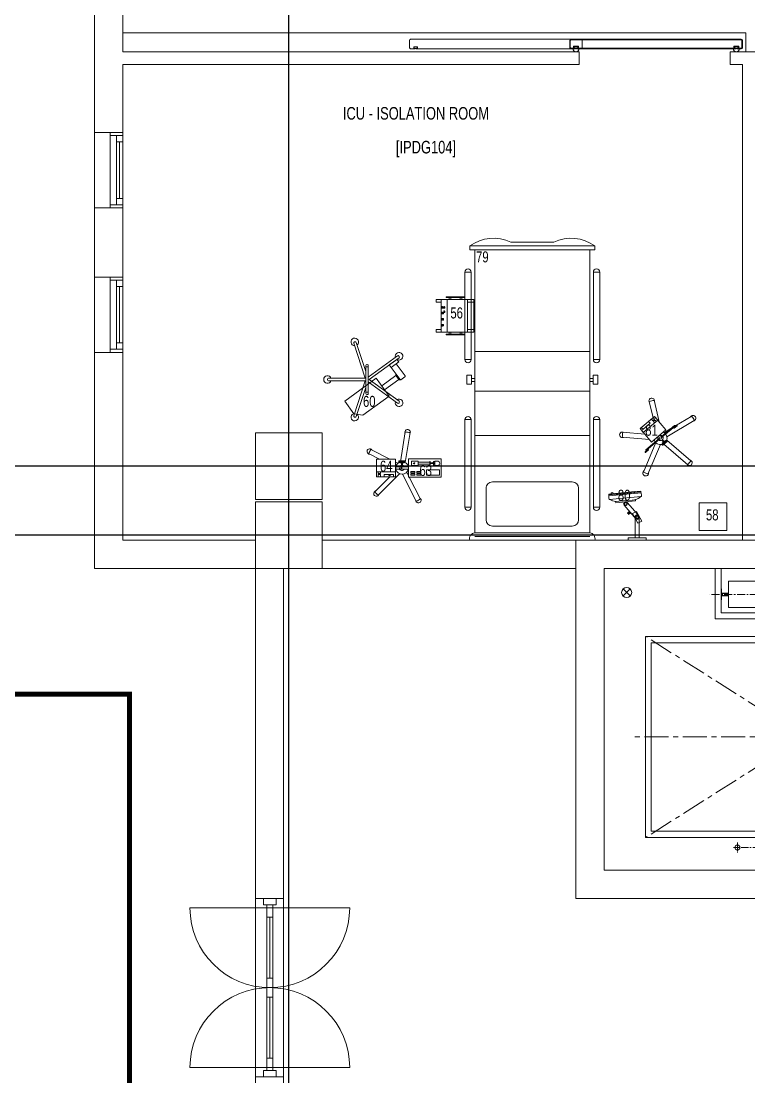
# Model space of a CAD drawing. Header units: metres. Extents: x -18745 to 220762, y -1579758 to -1356048.
# Drawn here: x 98487 to 104275, y -1430748 to -1422347 of the extents above; entities that cross this region are included whole.
import ezdxf

# ---------------------------------------------------------------- set-up
doc = ezdxf.new("R2010")
doc.units = ezdxf.units.M
for name, pattern in [('A-100 - Copy$0$CENTERX2', [101.6, 63.5, -12.7, 12.7, -12.7]), ('A-100 - Copy$0$DASHED2', [0.375, 0.25, -0.125]), ('DASHDOTX2', [50.8, 25.4, -12.7, 0, -12.7])]:
    doc.linetypes.add(name, pattern=pattern)
doc.layers.get('0').update_dxf_attribs({"lineweight": 0})
doc.layers.add('0E-PW-GRD', color=6, linetype='Continuous')
doc.layers.add('A-100 - Copy$0$axes', color=8, linetype='Continuous')
for name, color, linetype, lineweight in [('A-100 - Copy$0$72_EGR_BASE_TEXT', 8, 'Continuous', 0), ('A-100 - Copy$0$Aluminum', 8, 'Continuous', 0), ('A-100 - Copy$0$Axis', 8, 'A-100 - Copy$0$CENTERX2', 0), ('A-100 - Copy$0$Cabin', 8, 'Continuous', 0), ('A-100 - Copy$0$Medical Equipment and Furniture', 8, 'Continuous', 0), ('A-100 - Copy$0$Medical Equipment and Furniture1', 8, 'Continuous', 5), ('A-100 - Copy$0$Medical Equipment and Furniture2', 8, 'Continuous', 13), ('A-100 - Copy$0$Notes', 8, 'Continuous', 0), ('A-100 - Copy$0$Proj', 8, 'Continuous', 0), ('A-100 - Copy$0$Structure', 8, 'Continuous', 9), ('A-100 - Copy$0$Tech', 8, 'A-100 - Copy$0$DASHED2', 0), ('A-100 - Copy$0$Walls', 8, 'Continuous', 0), ('A-100 - Copy$0$Wooden Joinery', 8, 'Continuous', 0), ('A-100 - Copy$0$ZCMURBAJO', 8, 'Continuous', 0)]:
    doc.layers.add(name, color=color, linetype=linetype, lineweight=lineweight)
doc.styles.add('A-100 - Copy$0$list_ghTextstyle', font='romans.shx', dxfattribs={"height": 0.25})
doc.styles.add('A-100 - Copy$0$X3G_ENTITY_257CFD', font='swisscl.ttf', dxfattribs={"height": 200})
doc.styles.add('A-100 - Copy$0$X3G_ENTITY_2587EA', font='swisscl.ttf', dxfattribs={"height": 200})

# ---------------------------------------------------------------- blocks, each defined once
blk = doc.blocks.new('A-100 - Copy$0$IC.1')
at = {"layer": 'A-100 - Copy$0$Medical Equipment and Furniture1'}
for p, q in [((42.4872, -10.88), (41.4928, -10.88)), ((42.4472, -10.91), (41.5328, -10.91)), ((42.4472, -10.91), (41.5328, -10.91)), ((42.4472, -10.91), (41.5328, -10.91)), ((41.5328, -10.94), (41.5328, -13.1914)), ((42.4472, -10.94), (41.5328, -10.94)), ((42.3077, -10.9923), (41.6724, -10.9923)), ((42.4472, -13.1914), (42.4472, -10.94)), ((41.6224, -11.0423), (41.6224, -11.2937)), ((42.3577, -11.2937), (42.3577, -11.0423)), ((41.4542, -11.1429), (41.4542, -11.8396)), ((41.4542, -11.1429), (41.5042, -11.1429)), ((41.5042, -11.1429), (41.5042, -11.8396)), ((42.4759, -11.1429), (42.5259, -11.1429)), ((42.4759, -11.8396), (42.4759, -11.1429)), ((42.5259, -11.8396), (42.5259, -11.1429)), ((42.3077, -11.3437), (41.6724, -11.3437)), ((41.5328, -11.7137), (42.4472, -11.7137)), ((41.4542, -11.8396), (41.5042, -11.8396)), ((42.4759, -11.8396), (42.5259, -11.8396)), ((41.5328, -12.0657), (42.4472, -12.0657)), ((41.4542, -12.3172), (41.4542, -13.0139)), ((41.4542, -12.3172), (41.5042, -12.3172)), ((41.5042, -12.3172), (41.5042, -13.0139)), ((42.4759, -12.3172), (42.5259, -12.3172)), ((42.4759, -13.0139), (42.4759, -12.3172)), ((42.5259, -13.0139), (42.5259, -12.3172)), ((41.5328, -12.3807), (42.4472, -12.3807)), ((41.4542, -13.0139), (41.5042, -13.0139)), ((42.4759, -13.0139), (42.5259, -13.0139)), ((41.4928, -13.1914), (42.4872, -13.1914)), ((41.4928, -13.2214), (41.4928, -13.1914)), ((41.4928, -13.2214), (42.4872, -13.2214)), ((41.8192, -13.2514), (42.1609, -13.2514)), ((42.4872, -13.2214), (42.4872, -13.1914))]:
    blk.add_line(p, q, dxfattribs=at)
for points in [[(41.4689, -12.1927), (41.4689, -12.1212), (41.5064, -12.1212), (41.5064, -12.1927)], [(41.5064, -12.1674), (41.5064, -12.1434), (41.5328, -12.1434), (41.5328, -12.1674)], [(42.4737, -12.1674), (42.4737, -12.1434), (42.4472, -12.1434), (42.4472, -12.1674)], [(42.5112, -12.1927), (42.5112, -12.1212), (42.4737, -12.1212), (42.4737, -12.1927)]]:
    blk.add_lwpolyline(points, close=True, dxfattribs=at)
for centre, radius, start, end in [((41.539, -10.8926), 0.0478, 164.74006, 262.64007), ((42.4411, -10.8926), 0.0478, 277.35993, 15.25994), ((41.6724, -11.0423), 0.05, 90, 180), ((42.3077, -11.0423), 0.05, 0, 90), ((41.4792, -11.1429), 0.025, 0, 180), ((42.5009, -11.1429), 0.025, 0, 180), ((41.6724, -11.2937), 0.05, 180, 270), ((42.3077, -11.2937), 0.05, 270, 0), ((41.4792, -11.8396), 0.025, 180, 0), ((42.5009, -11.8396), 0.025, 180, 0), ((41.4792, -12.3172), 0.025, 0, 180), ((42.5009, -12.3172), 0.025, 0, 180), ((41.4792, -13.0139), 0.025, 180, 0), ((42.5009, -13.0139), 0.025, 180, 0), ((41.6806, -12.9691), 0.3145, 233.34878, 296.14643), ((42.2995, -12.9691), 0.3145, 243.85357, 306.65122)]:
    blk.add_arc(centre, radius, start, end, dxfattribs=at)
blk = doc.blocks.new('A-100 - Copy$0$IC.4')
at = {"layer": 'A-100 - Copy$0$Medical Equipment and Furniture1'}
for p, q in [((31.2175, -28.0475), (31.214, -28.0706)), ((31.2167, -28.0528), (31.4722, -28.0766)), ((31.2175, -28.0475), (31.266, -28.052)), ((31.2653, -28.0595), (31.266, -28.0521)), ((31.2653, -28.0595), (31.266, -28.0521)), ((31.266, -28.0521), (31.4238, -28.0667)), ((31.2125, -28.0897), (31.2131, -28.0787)), ((31.2125, -28.0897), (31.2131, -28.0787)), ((31.4683, -28.1146), (31.2135, -28.0909)), ((31.2174, -28.0912), (31.2135, -28.0909)), ((31.2152, -28.0625), (31.4716, -28.0865)), ((31.2152, -28.0625), (31.2652, -28.0672)), ((31.3256, -28.1392), (31.2451, -28.2325)), ((31.2591, -28.1266), (31.2601, -28.1153)), ((31.2591, -28.1266), (31.2601, -28.1154)), ((31.4169, -28.1412), (31.2591, -28.1266)), ((31.4169, -28.1412), (31.2591, -28.1266)), ((31.2653, -28.0595), (31.4231, -28.0741)), ((31.3924, -28.1291), (31.2853, -28.1192)), ((31.4179, -28.13), (31.4169, -28.1412)), ((31.4179, -28.13), (31.4169, -28.1412)), ((31.4238, -28.0667), (31.4231, -28.0741)), ((31.4238, -28.0667), (31.4233, -28.0721)), ((31.4238, -28.0667), (31.4724, -28.0712)), ((31.4683, -28.1146), (31.4643, -28.1143)), ((31.4709, -28.1027), (31.4695, -28.1137)), ((31.4709, -28.1027), (31.4695, -28.1137)), ((31.4724, -28.0712), (31.4715, -28.0946)), ((31.2095, -28.2871), (31.2519, -28.209)), ((31.2826, -28.2257), (31.2401, -28.3037)), ((31.2519, -28.209), (31.2826, -28.2257)), ((31.2698, -28.2538), (31.3503, -28.1605)), ((31.2985, -28.2206), (31.3144, -28.2343)), ((31.3049, -28.2217), (31.3107, -28.2149)), ((31.3166, -28.2318), (31.3049, -28.2217)), ((31.3087, -28.2087), (31.3246, -28.2225)), ((31.3224, -28.225), (31.3107, -28.2149)), ((31.3246, -28.2225), (31.3224, -28.225)), ((31.2401, -28.3037), (31.2095, -28.2871)), ((31.2451, -28.2325), (31.2297, -28.2503)), ((31.2297, -28.2503), (31.2297, -28.4193)), ((31.2451, -28.2325), (31.2698, -28.2538)), ((31.2623, -28.2624), (31.2698, -28.2538)), ((31.2623, -28.4193), (31.2623, -28.2564)), ((31.3144, -28.2343), (31.3166, -28.2318)), ((31.2623, -28.3628), (31.2623, -28.3284)), ((31.2297, -28.4193), (31.2623, -28.4193))]:
    blk.add_line(p, q, dxfattribs=at)
for points in [[(31.4384, -28.0681), (31.4536, -28.0695), (31.4545, -28.0605), (31.4392, -28.0591)], [(31.3181, -28.4193), (31.3181, -28.4389), (31.174, -28.4389), (31.174, -28.4193)]]:
    blk.add_lwpolyline(points, close=True, dxfattribs=at)
for centre, radius in [((31.338, -28.1499), 0.0146), ((31.338, -28.1499), 0.00861), ((31.246, -28.2564), 0.0146), ((31.246, -28.2564), 0.00861)]:
    blk.add_circle(centre, radius, dxfattribs=at)
for centre, radius, start, end in [((31.2197, -28.0753), 0.00743, 140.48168, 206.73229), ((31.2197, -28.0753), 0.00743, 140.48168, 206.73229), ((31.2136, -28.0897), 0.00112, 176.66877, 264.66879), ((31.2136, -28.0897), 0.00112, 176.66877, 264.66879), ((31.2885, -28.0151), 0.1042, 226.96619, 268.29174), ((31.2885, -28.0151), 0.1042, 226.96612, 254.21293), ((31.338, -28.1499), 0.0163, 319.18704, 139.18704), ((31.4085, -28.0262), 0.1042, 261.09392, 302.33649), ((31.4085, -28.0262), 0.1042, 275.17127, 302.33649), ((31.4684, -28.1135), 0.00113, 264.64594, 352.35028), ((31.4684, -28.1135), 0.00113, 264.64594, 352.35028), ((31.4648, -28.0982), 0.00761, 323.47742, 27.98418), ((31.4648, -28.0982), 0.00761, 323.47742, 27.98418), ((31.246, -28.2564), 0.0163, 180, 0)]:
    blk.add_arc(centre, radius, start, end, dxfattribs=at)
blk = doc.blocks.new('A-100 - Copy$0$Syringe')
at = {"layer": 'A-100 - Copy$0$Medical Equipment and Furniture2'}
for points in [[(42.9739, -11.5277), (42.7139, -11.5277), (42.7139, -11.3827), (42.9739, -11.3827), (42.9739, -11.5277)], [(42.7384, -11.5086), (42.7658, -11.5086), (42.7658, -11.475), (42.7384, -11.475)], [(42.779, -11.4899), (42.779, -11.487), (42.7748, -11.487), (42.7748, -11.5), (42.779, -11.5), (42.779, -11.497)], [(42.8023, -11.4899), (42.779, -11.4899)], [(42.779, -11.497), (42.8023, -11.497)], [(42.8055, -11.4851), (42.8055, -11.48), (42.8023, -11.48), (42.8023, -11.5069), (42.8055, -11.5069), (42.8055, -11.5019)], [(42.8055, -11.5019), (42.8984, -11.5019), (42.8984, -11.4851), (42.8055, -11.4851)], [(42.8055, -11.4899), (42.8055, -11.497)], [(42.8055, -11.497), (42.8055, -11.4899)], [(42.8055, -11.497), (42.8055, -11.4899)]]:
    blk.add_lwpolyline(points, dxfattribs=at)
for points in [[(42.8312, -11.3974), (42.7289, -11.3974), (42.7289, -11.4415), (42.8312, -11.4415)], [(42.9073, -11.3985), (42.8765, -11.3985), (42.8765, -11.4091), (42.9073, -11.4091)], [(42.9073, -11.4175), (42.8765, -11.4175), (42.8765, -11.4281), (42.9073, -11.4281)], [(42.956, -11.3985), (42.9252, -11.3985), (42.9252, -11.4091), (42.956, -11.4091)], [(42.956, -11.4175), (42.9252, -11.4175), (42.9252, -11.4281), (42.956, -11.4281)], [(42.7748, -11.487), (42.7658, -11.487), (42.7658, -11.4777), (42.7748, -11.4777)], [(42.7748, -11.4967), (42.7658, -11.4967), (42.7658, -11.5059), (42.7748, -11.5059)], [(42.9498, -11.475), (42.8984, -11.475), (42.8984, -11.5086), (42.9498, -11.5086)]]:
    blk.add_lwpolyline(points, close=True, dxfattribs=at)
at = {"layer": 'A-100 - Copy$0$Medical Equipment and Furniture2', "extrusion": (0, 0, -1)}
blk.add_ellipse((42.7384, -11.4918), major_axis=(0, 0.0168), ratio=0.733735, start_param=3.141593, end_param=6.283185, dxfattribs=at)
blk = doc.blocks.new('A-100 - Copy$0$Infusion')
at = {"layer": 'A-100 - Copy$0$Medical Equipment and Furniture2'}
for points in [[(43.0793, -11.3852), (43.0793, -11.5252), (43.2293, -11.5252), (43.2293, -11.3852), (43.0793, -11.3852)], [(43.1962, -11.4242), (43.1962, -11.4114), (43.215, -11.4114), (43.215, -11.4242)]]:
    blk.add_lwpolyline(points, dxfattribs=at)
for points in [[(43.0793, -11.3852), (43.0793, -11.4242), (43.2293, -11.4242), (43.2293, -11.3852)], [(43.0927, -11.3852), (43.0927, -11.404), (43.1673, -11.404), (43.1673, -11.3852)], [(43.1962, -11.3852), (43.1962, -11.4027), (43.215, -11.4027), (43.215, -11.3852)]]:
    blk.add_lwpolyline(points, close=True, dxfattribs=at)
blk = doc.blocks.new('A-100 - Copy$0$Infusion Syringe')
at = {"layer": 'A-100 - Copy$0$Medical Equipment and Furniture1'}
for p, q in [((42.9683, -11.3827), (42.8788, -11.2071)), ((43.0225, -11.4053), (42.9127, -11.1899)), ((43.0459, -11.409), (43.2169, -11.238)), ((43.1234, -11.3852), (43.2437, -11.2649)), ((42.9886, -11.4225), (42.9765, -11.3988)), ((43.0006, -11.498), (42.9627, -11.7368)), ((42.9753, -11.4431), (42.9739, -11.4433)), ((42.9838, -11.4812), (42.9765, -11.4824)), ((43.0381, -11.5039), (43.0003, -11.7427)), ((43.0124, -11.4411), (43.017, -11.4365)), ((43.0234, -11.4354), (43.017, -11.4365)), ((43.0175, -11.473), (43.0233, -11.476)), ((43.0297, -11.4749), (43.0233, -11.476)), ((43.0357, -11.4374), (43.0414, -11.4403)), ((43.0407, -11.4693), (43.0453, -11.4647)), ((43.0444, -11.4461), (43.0414, -11.4403)), ((43.0463, -11.4583), (43.0453, -11.4647)), ((43.0592, -11.4932), (43.0766, -11.502)), ((43.0728, -11.4359), (43.0766, -11.432)), ((43.0791, -11.4595), (43.0793, -11.4596)), ((43.1221, -11.5252), (43.2746, -11.6029)), ((43.2058, -11.5252), (43.2919, -11.5691))]:
    blk.add_line(p, q, dxfattribs=at)
for points in [[(43.0266, -11.4455), (43.0266, -11.4649), (42.9739, -11.4649), (42.9739, -11.4455)], [(43.043, -11.4963), (43.043, -11.5009), (43.0102, -11.5009), (43.0102, -11.4963)], [(43.0266, -11.4455), (43.0266, -11.4649), (43.0793, -11.4649), (43.0793, -11.4455)]]:
    blk.add_lwpolyline(points, close=True, dxfattribs=at)
for points in [[(43.0046, -11.5009), (43.0485, -11.5009)], [(43.0302, -11.4759), (43.0302, -11.4963), (43.0229, -11.4963), (43.0229, -11.4759)], [(43.0485, -11.5116), (43.0046, -11.5116)]]:
    blk.add_lwpolyline(points, dxfattribs=at)
for centre, radius, start, end in [((42.8958, -11.1985), 0.0214, 359.73396, 234.26604), ((43.0266, -11.4552), 0.2881, 113.21872, 120.78128), ((43.2303, -11.2515), 0.0214, 287.73396, 162.26604), ((43.0266, -11.4552), 0.2881, 41.21872, 48.78128), ((43.0266, -11.4552), 0.0501, 296.81629, 169.37144), ((43.0266, -11.4552), 0.0501, 190.62856, 243.18371), ((43.0266, -11.4552), 0.021, 6.82759, 152.46157), ((43.0266, -11.4552), 0.021, 207.53843, 353.17241), ((43.0266, -11.4552), 0.00972, 270, 90), ((43.2833, -11.586), 0.0214, 215.73396, 90.26604), ((43.0266, -11.4552), 0.2881, 329.21872, 336.78128), ((42.9815, -11.7398), 0.0214, 143.73396, 18.26604), ((43.0266, -11.4552), 0.2881, 257.21872, 264.78128)]:
    blk.add_arc(centre, radius, start, end, dxfattribs=at)
for centre in [(43.0046, -11.5062), (43.0101, -11.5062), (43.0156, -11.5062), (43.0211, -11.5062), (43.0266, -11.5062), (43.0321, -11.5062), (43.0375, -11.5062), (43.043, -11.5062), (43.0485, -11.5062)]:
    blk.add_ellipse(centre, major_axis=(0, -0.00537), ratio=0.510594, start_param=3.141593, end_param=9.424778, dxfattribs=at)
for name in ['A-100 - Copy$0$Syringe', 'A-100 - Copy$0$Infusion']:
    blk.add_blockref(name, (0, 0), dxfattribs=at)
blk = doc.blocks.new('A-100 - Copy$0$IC.5')
at = {"layer": 'A-100 - Copy$0$Medical Equipment and Furniture2'}
for points in [[(31.601, -27.8325), (31.5106, -27.9394), (31.3961, -27.8425), (31.4865, -27.7356), (31.601, -27.8325)], [(31.4866, -27.7868), (31.4949, -27.777), (31.4805, -27.7649), (31.4723, -27.7746)]]:
    blk.add_lwpolyline(points, dxfattribs=at)
for points in [[(31.601, -27.8325), (31.5758, -27.8623), (31.4613, -27.7654), (31.4865, -27.7356)], [(31.5118, -27.757), (31.5005, -27.7703), (31.4862, -27.7582), (31.4974, -27.7449)], [(31.5908, -27.8238), (31.5786, -27.8382), (31.5217, -27.79), (31.5338, -27.7757)]]:
    blk.add_lwpolyline(points, close=True, dxfattribs=at)
blk = doc.blocks.new('A-100 - Copy$0$IC.5 on Trolley')
at = {"layer": 'A-100 - Copy$0$Medical Equipment and Furniture1'}
for p, q in [((31.4491, -27.7798), (31.4897, -27.6072)), ((31.4983, -27.7455), (31.5287, -27.6163)), ((31.3877, -27.8988), (31.1701, -27.7668)), ((31.3241, -27.8134), (31.1908, -27.7326)), ((31.3331, -27.8257), (31.3102, -27.8063)), ((31.3299, -27.8295), (31.307, -27.8101)), ((31.4309, -27.9028), (31.3236, -27.812)), ((31.4342, -27.899), (31.3268, -27.8081)), ((31.4084, -27.8646), (31.3558, -27.8327)), ((31.4381, -27.887), (31.4445, -27.8865)), ((31.4501, -27.8899), (31.4445, -27.8865)), ((31.5637, -27.8766), (31.7403, -27.8619)), ((31.3897, -27.9237), (31.1969, -28.0898)), ((31.4119, -27.9573), (31.223, -28.1201)), ((31.4203, -27.9024), (31.4217, -27.8961)), ((31.4213, -27.9147), (31.4238, -27.9207)), ((31.4224, -27.8955), (31.4217, -27.8961)), ((31.4293, -27.9241), (31.4238, -27.9207)), ((31.4267, -27.8918), (31.4262, -27.8922)), ((31.4401, -27.9597), (31.5386, -28.1944)), ((31.4414, -27.9269), (31.4479, -27.9264)), ((31.4453, -27.9149), (31.5526, -28.0058)), ((31.4528, -27.9221), (31.4479, -27.9264)), ((31.4485, -27.9111), (31.5558, -28.002)), ((31.4582, -27.8992), (31.4607, -27.9052)), ((31.4592, -27.9115), (31.4607, -27.9052)), ((31.477, -27.9442), (31.5755, -28.1789)), ((31.49, -27.9229), (31.491, -27.9228)), ((31.5272, -27.9198), (31.7436, -27.9018)), ((31.5343, -28.0025), (31.5572, -28.0219)), ((31.5375, -27.9987), (31.5604, -28.0181))]:
    blk.add_line(p, q, dxfattribs=at)
for points in [[(31.42, -27.9642), (31.3865, -27.9358)], [(31.3935, -27.9276), (31.427, -27.956)], [(31.4291, -27.9251), (31.416, -27.9407), (31.4104, -27.936), (31.4235, -27.9204)]]:
    blk.add_lwpolyline(points, dxfattribs=at)
blk.add_lwpolyline([(31.4257, -27.949), (31.4227, -27.9524), (31.3977, -27.9312), (31.4006, -27.9278)], close=True, dxfattribs=at)
blk.add_circle((31.4397, -27.907), 0.00972, dxfattribs=at)
for centre, radius, start, end in [((31.5092, -27.6118), 0.0225, 319.48845, 194.02054), ((31.4397, -27.907), 0.3033, 72.97321, 80.53577), ((31.1804, -27.7497), 0.0225, 31.48845, 266.02054), ((31.4397, -27.907), 0.3033, 144.97321, 152.53577), ((31.3086, -27.8082), 0.0025, 49.75449, 229.75449), ((31.3216, -27.8134), 0.0025, 269.57621, 49.75449), ((31.3252, -27.8101), 0.0025, 49.75449, 229.75449), ((31.3315, -27.8276), 0.0025, 229.75449, 49.75449), ((31.3343, -27.8243), 0.0025, 49.75449, 187.05013), ((31.4397, -27.907), 0.0527, 116.24338, 202.9382), ((31.4397, -27.907), 0.021, 326.58208, 132.9269), ((31.7419, -27.8818), 0.0225, 247.48845, 122.02054), ((31.4397, -27.907), 0.3033, 0.97321, 8.53577), ((31.4397, -27.907), 0.021, 146.58208, 312.9269), ((31.4397, -27.907), 0.0527, 256.57079, 343.2656), ((31.5359, -28.0006), 0.0025, 49.75449, 229.75449), ((31.5387, -27.9973), 0.0025, 272.45885, 49.75449), ((31.5515, -28.008), 0.0025, 49.75449, 189.93277), ((31.5542, -28.0039), 0.0025, 229.75449, 49.75449), ((31.5588, -28.02), 0.0025, 229.75449, 49.75449), ((31.21, -28.1049), 0.0225, 103.48845, 338.02054), ((31.4397, -27.907), 0.3033, 216.97321, 224.53577), ((31.557, -28.1866), 0.0225, 175.48845, 50.02054), ((31.4397, -27.907), 0.3033, 288.97321, 296.53577)]:
    blk.add_arc(centre, radius, start, end, dxfattribs=at)
for centre in [(31.39, -27.9317), (31.3942, -27.9353), (31.3984, -27.9388), (31.4026, -27.9424), (31.4067, -27.9459), (31.4109, -27.9495), (31.4151, -27.953), (31.4193, -27.9566), (31.4235, -27.9601)]:
    blk.add_ellipse(centre, major_axis=(0.00347, 0.0041), ratio=0.510594, dxfattribs=at)
blk.add_blockref('A-100 - Copy$0$IC.5', (0, 0), dxfattribs=at)
blk = doc.blocks.new('A-100 - Copy$0$HF12177-P')
for p, q in [((-0.0196, -0.007), (-0.1885, 0.2255)), ((0, 0), (-0.1724, 0.2372)), ((0, 0), (0.1724, 0.2372)), ((0.0196, -0.007), (0.1885, 0.2255)), ((-0.0631, -0.027), (-0.2951, -0.1024)), ((-0.01, -0.0308), (-0.2889, -0.1214)), ((-0.12, -0.015), (-0.12, -0.019)), ((-0.112, -0.007), (0.112, -0.007)), ((-0.112, -0.027), (0.112, -0.027)), ((-0.1, -0.007), (-0.1, -0.027)), ((-0.01, -0.0308), (-0.01, -0.324)), ((0.01, -0.0308), (0.01, -0.324)), ((0.01, -0.0308), (0.2889, -0.1214)), ((0.0631, -0.027), (0.2951, -0.1024)), ((0.1, -0.007), (0.1, -0.027)), ((0.12, -0.015), (0.12, -0.019))]:
    blk.add_line(p, q)
for centre, radius, start, end in [((-0.1852, 0.2378), 0.03, 325.47122, 286.52878), ((0.1852, 0.2378), 0.03, 253.47122, 214.52878), ((-0.1821, 0.2302), 0.008, 126.37327, 216), ((0, -0.017), 0.315, 125.62673, 126.37327), ((-0.1788, 0.2325), 0.008, 36, 125.62673), ((0.1788, 0.2325), 0.008, 54.37327, 144), ((0, -0.017), 0.315, 53.62673, 54.37327), ((0.1821, 0.2302), 0.008, 324, 53.62673), ((-0.112, -0.015), 0.008, 90, 180), ((-0.112, -0.019), 0.008, 180, 270), ((0.112, -0.015), 0.008, 0, 90), ((0.112, -0.019), 0.008, 270, 0), ((-0.2996, -0.1144), 0.03, 37.47122, 358.52878), ((-0.2926, -0.11), 0.008, 108, 197.62673), ((0, -0.017), 0.315, 197.62673, 198.37327), ((-0.2914, -0.1138), 0.008, 198.37327, 288), ((0.2996, -0.1144), 0.03, 181.47122, 142.52878), ((0.2914, -0.1138), 0.008, 252, 341.62673), ((0.2926, -0.11), 0.008, 342.37327, 72), ((0, -0.017), 0.315, 341.62673, 342.37327), ((0, -0.332), 0.03, 109.47122, 70.52878), ((-0.002, -0.324), 0.008, 180, 269.62673), ((0, -0.017), 0.315, 269.62673, 270.37327), ((0.002, -0.324), 0.008, 270.37327, 0)]:
    blk.add_arc(centre, radius, start, end)
blk = doc.blocks.new('A-100 - Copy$0$MONITOR ARM PLAN')
for p, q in [((0.025, -0.49375, 0), (0.025, -0.18375, 0)), ((0.025, -0.18375, 0), (0.2, -0.18375, 0)), ((0.2, -0.44375, 0), (0.2, -0.18375, 0)), ((0.025, -0.49375, 0), (0.15, -0.49375, 0)), ((0.2, -0.44375, 0), (0.15, -0.49375, 0))]:
    blk.add_line(p, q)
at = {"layer": 'A-100 - Copy$0$Medical Equipment and Furniture1'}
for p, q in [((0.025, 0.0375), (0, 0.0375)), ((0, 0.0375), (0, -0.0375)), ((0.025, 0.0375), (0.025, -0.0375)), ((0.145, 0.0125), (0.025, 0.0125)), ((0.15, 0.0075), (0.15, -0.0325)), ((0.025, -0.0375), (0, -0.0375)), ((0.025, -0.0375), (0.145, -0.0375)), ((0.09375, -0.0375), (0.09375, -0.04)), ((0.09875, -0.045), (0.13875, -0.045)), ((0.1, -0.045), (0.1, -0.18375)), ((0.1375, -0.045), (0.1375, -0.18375)), ((0.14375, -0.0375), (0.14375, -0.04))]:
    blk.add_line(p, q, dxfattribs=at)
for centre, start, end in [((0.145, 0.0075, 0), 0, 90), ((0.09875, -0.04), 180, 270), ((0.13875, -0.04), 270, 360), ((0.145, -0.0325), 270, 0)]:
    blk.add_arc(centre, 0.005, start, end, dxfattribs=at)
blk = doc.blocks.new('A-100 - Copy$0$ME17423-P')
at = {"layer": 'A-100 - Copy$0$Medical Equipment and Furniture1'}
for p, q in [((0.26, 0), (0, 0)), ((0, 0), (0, -0.3)), ((0.02, 0), (0.02, -0.05)), ((0.24, 0), (0.24, -0.05)), ((0.26, 0), (0.26, -0.3)), ((-0.02, -0.07), (-0.02, -0.22)), ((-0.02, -0.07), (-0.015, -0.07)), ((-0.015, -0.07), (-0.015, -0.22)), ((0.26, -0.05), (0, -0.05)), ((0.24, -0.02), (0.02, -0.02)), ((0.275, -0.07), (0.275, -0.22)), ((0.28, -0.07), (0.275, -0.07)), ((0.28, -0.07), (0.28, -0.22)), ((-0.015, -0.095), (0, -0.095)), ((-0.015, -0.1075), (0, -0.1075)), ((0.275, -0.095), (0.26, -0.095)), ((0.275, -0.1075), (0.26, -0.1075)), ((-0.02, -0.22), (-0.015, -0.22)), ((-0.015, -0.1825), (0, -0.1825)), ((-0.015, -0.195), (0, -0.195)), ((0.26, -0.21), (0, -0.21)), ((0.275, -0.1825), (0.26, -0.1825)), ((0.275, -0.195), (0.26, -0.195)), ((0.28, -0.22), (0.275, -0.22)), ((0.26, -0.26), (0, -0.26)), ((0.02, -0.3), (0, -0.3)), ((0.02, -0.26), (0.02, -0.3)), ((0.24, -0.26), (0.24, -0.3)), ((0.26, -0.3), (0.24, -0.3))]:
    blk.add_line(p, q, dxfattribs=at)
for points in [[(0.0623, -0.2435, -0.14448), (0.0618, -0.2451, -0.107176), (0.0603, -0.2466, -0.077753), (0.0582, -0.2475, -0.064938), (0.0555, -0.2479, -0.064938), (0.0528, -0.2475, -0.077753), (0.0508, -0.2466, -0.107176), (0.0492, -0.2451, -0.14448), (0.0488, -0.2435, -0.14448), (0.0492, -0.242, -0.107176), (0.0508, -0.2405, -0.077753), (0.0528, -0.2396, -0.064938), (0.0555, -0.2392, -0.064938), (0.0582, -0.2396, -0.077753), (0.0603, -0.2405, -0.107176), (0.0618, -0.242, -0.14448)], [(0.0623, -0.2529, -0.14448), (0.0618, -0.2544, -0.107176), (0.0603, -0.2559, -0.077753), (0.0582, -0.2568, -0.064938), (0.0555, -0.2572, -0.064938), (0.0528, -0.2568, -0.077753), (0.0508, -0.2559, -0.107176), (0.0492, -0.2544, -0.14448), (0.0488, -0.2529, -0.14448), (0.0492, -0.2513, -0.107176), (0.0508, -0.2498, -0.077753), (0.0528, -0.2489, -0.064938), (0.0555, -0.2485, -0.064938), (0.0582, -0.2489, -0.077753), (0.0603, -0.2498, -0.107176), (0.0618, -0.2513, -0.14448)]]:
    blk.add_lwpolyline(points, format="xyb", close=True, dxfattribs=at)
for centre, radius, start, end in [((0.0991, -0.2435), 0.00284, 147.11529, 180), ((0.0991, -0.2435), 0.00284, 180, 212.88471), ((0.0991, -0.2529), 0.00284, 147.11529, 180), ((0.101, -0.2447), 0.00507, 122.64571, 147.11529), ((0.101, -0.2423), 0.00507, 212.88471, 237.35429), ((0.101, -0.2541), 0.00507, 122.64571, 147.11529), ((0.1022, -0.2467), 0.00735, 104.86185, 122.64571), ((0.1022, -0.2404), 0.00735, 237.35429, 255.13815), ((0.1022, -0.256), 0.00735, 104.86185, 122.64571), ((0.103, -0.2497), 0.0105, 90, 104.86185), ((0.103, -0.2374), 0.0105, 255.13815, 270), ((0.103, -0.259), 0.0105, 90, 104.86185), ((0.103, -0.2497), 0.0105, 75.13815, 90), ((0.103, -0.2374), 0.0105, 270, 284.86185), ((0.103, -0.259), 0.0105, 75.13815, 90), ((0.1039, -0.2467), 0.00735, 57.35429, 75.13815), ((0.1039, -0.2404), 0.00735, 284.86185, 302.64571), ((0.1039, -0.256), 0.00735, 57.35429, 75.13815), ((0.1051, -0.2447), 0.00507, 32.88471, 57.35429), ((0.1051, -0.2423), 0.00507, 302.64571, 327.11529), ((0.1051, -0.2541), 0.00507, 32.88471, 57.35429), ((0.107, -0.2435), 0.00284, 0, 32.88471), ((0.107, -0.2435), 0.00284, 327.11529, 360), ((0.107, -0.2529), 0.00284, 0, 32.88471), ((0.1475, -0.2435), 0.00284, 147.11529, 180), ((0.1475, -0.2435), 0.00284, 180, 212.88471), ((0.1475, -0.2529), 0.00284, 147.11529, 180), ((0.1494, -0.2447), 0.00507, 122.64571, 147.11529), ((0.1494, -0.2423), 0.00507, 212.88471, 237.35429), ((0.1494, -0.2541), 0.00507, 122.64571, 147.11529), ((0.1506, -0.2467), 0.00735, 104.86185, 122.64571), ((0.1506, -0.2404), 0.00735, 237.35429, 255.13815), ((0.1506, -0.256), 0.00735, 104.86185, 122.64571), ((0.1514, -0.2497), 0.0105, 90, 104.86185), ((0.1514, -0.2374), 0.0105, 255.13815, 270), ((0.1514, -0.259), 0.0105, 90, 104.86185), ((0.1514, -0.2497), 0.0105, 75.13815, 90), ((0.1514, -0.2374), 0.0105, 270, 284.86185), ((0.1514, -0.259), 0.0105, 75.13815, 90), ((0.1522, -0.2467), 0.00735, 57.35429, 75.13815), ((0.1522, -0.2404), 0.00735, 284.86185, 302.64571), ((0.1522, -0.256), 0.00735, 57.35429, 75.13815), ((0.1585, -0.2342), 0.00284, 147.11529, 180), ((0.1585, -0.2342), 0.00284, 180, 212.88471), ((0.1604, -0.2354), 0.00507, 122.64571, 147.11529), ((0.1604, -0.233), 0.00507, 212.88471, 237.35429), ((0.1534, -0.2447), 0.00507, 32.88471, 57.35429), ((0.1534, -0.2423), 0.00507, 302.64571, 327.11529), ((0.1534, -0.2541), 0.00507, 32.88471, 57.35429), ((0.1616, -0.2373), 0.00735, 104.86185, 122.64571), ((0.1616, -0.2311), 0.00735, 237.35429, 255.13815), ((0.1553, -0.2435), 0.00284, 0, 32.88471), ((0.1553, -0.2435), 0.00284, 327.11529, 360), ((0.1553, -0.2529), 0.00284, 0, 32.88471), ((0.1624, -0.2404), 0.0105, 90, 104.86185), ((0.1624, -0.228), 0.0105, 255.13815, 270), ((0.1624, -0.2404), 0.0105, 75.13815, 90), ((0.1624, -0.228), 0.0105, 270, 284.86185), ((0.1632, -0.2373), 0.00735, 57.35429, 75.13815), ((0.1632, -0.2311), 0.00735, 284.86185, 302.64571), ((0.1645, -0.2354), 0.00507, 32.88471, 57.35429), ((0.1645, -0.233), 0.00507, 302.64571, 327.11529), ((0.1663, -0.2342), 0.00284, 0, 32.88471), ((0.1663, -0.2342), 0.00284, 327.11529, 0), ((0.1927, -0.2342), 0.00284, 147.11529, 180), ((0.1927, -0.2342), 0.00284, 180, 212.88471), ((0.1927, -0.2435), 0.00284, 147.11529, 180), ((0.1927, -0.2435), 0.00284, 180, 212.88471), ((0.1927, -0.2529), 0.00284, 147.11529, 180), ((0.1945, -0.2354), 0.00507, 122.64571, 147.11529), ((0.1945, -0.233), 0.00507, 212.88471, 237.35429), ((0.1945, -0.2447), 0.00507, 122.64571, 147.11529), ((0.1945, -0.2423), 0.00507, 212.88471, 237.35429), ((0.1945, -0.2541), 0.00507, 122.64571, 147.11529), ((0.1958, -0.2373), 0.00735, 104.86185, 122.64571), ((0.1958, -0.2311), 0.00735, 237.35429, 255.13815), ((0.1958, -0.2467), 0.00735, 104.86185, 122.64571), ((0.1958, -0.2404), 0.00735, 237.35429, 255.13815), ((0.1958, -0.256), 0.00735, 104.86185, 122.64571), ((0.1966, -0.2404), 0.0105, 90, 104.86185), ((0.1966, -0.228), 0.0105, 255.13815, 270), ((0.1966, -0.2497), 0.0105, 90, 104.86185), ((0.1966, -0.2374), 0.0105, 255.13815, 270), ((0.1966, -0.259), 0.0105, 90, 104.86185), ((0.1966, -0.2404), 0.0105, 75.13815, 90), ((0.1966, -0.228), 0.0105, 270, 284.86185), ((0.1966, -0.2497), 0.0105, 75.13815, 90), ((0.1966, -0.2374), 0.0105, 270, 284.86185), ((0.1966, -0.259), 0.0105, 75.13815, 90), ((0.1974, -0.2373), 0.00735, 57.35429, 75.13815), ((0.1974, -0.2311), 0.00735, 284.86185, 302.64571), ((0.1974, -0.2467), 0.00735, 57.35429, 75.13815), ((0.1974, -0.2404), 0.00735, 284.86185, 302.64571), ((0.1974, -0.256), 0.00735, 57.35429, 75.13815), ((0.1986, -0.2354), 0.00507, 32.88471, 57.35429), ((0.1986, -0.233), 0.00507, 302.64571, 327.11529), ((0.1986, -0.2447), 0.00507, 32.88471, 57.35429), ((0.1986, -0.2423), 0.00507, 302.64571, 327.11529), ((0.1986, -0.2541), 0.00507, 32.88471, 57.35429), ((0.2005, -0.2342), 0.00284, 0, 32.88471), ((0.2005, -0.2342), 0.00284, 327.11529, 360), ((0.2005, -0.2435), 0.00284, 0, 32.88471), ((0.2005, -0.2435), 0.00284, 327.11529, 360), ((0.2005, -0.2529), 0.00284, 0, 32.88471), ((0.0991, -0.2529), 0.00284, 180, 212.88471), ((0.101, -0.2517), 0.00507, 212.88471, 237.35429), ((0.1022, -0.2497), 0.00735, 237.35429, 255.13815), ((0.103, -0.2467), 0.0105, 255.13815, 270), ((0.103, -0.2467), 0.0105, 270, 284.86185), ((0.1039, -0.2497), 0.00735, 284.86185, 302.64571), ((0.1051, -0.2517), 0.00507, 302.64571, 327.11529), ((0.107, -0.2529), 0.00284, 327.11529, 360), ((0.1475, -0.2529), 0.00284, 180, 212.88471), ((0.1494, -0.2517), 0.00507, 212.88471, 237.35429), ((0.1506, -0.2497), 0.00735, 237.35429, 255.13815), ((0.1514, -0.2467), 0.0105, 255.13815, 270), ((0.1514, -0.2467), 0.0105, 270, 284.86185), ((0.1522, -0.2497), 0.00735, 284.86185, 302.64571), ((0.1534, -0.2517), 0.00507, 302.64571, 327.11529), ((0.1553, -0.2529), 0.00284, 327.11529, 360), ((0.1927, -0.2529), 0.00284, 180, 212.88471), ((0.1945, -0.2517), 0.00507, 212.88471, 237.35429), ((0.1958, -0.2497), 0.00735, 237.35429, 255.13815), ((0.1966, -0.2467), 0.0105, 255.13815, 270), ((0.1966, -0.2467), 0.0105, 270, 284.86185), ((0.1974, -0.2497), 0.00735, 284.86185, 302.64571), ((0.1986, -0.2517), 0.00507, 302.64571, 327.11529), ((0.2005, -0.2529), 0.00284, 327.11529, 360)]:
    blk.add_arc(centre, radius, start, end, dxfattribs=at)
blk = doc.blocks.new('A-100 - Copy$0$T127-1_B')
at = {"layer": 'A-100 - Copy$0$Cabin'}
for p, q in [((44.5, 8), (44.5, 4)), ((44.5, 4), (78, 4)), ((78, 4), (82, 63.5)), ((44.5, -8), (44.5, -4)), ((44.5, -4), (78, -4)), ((78, -4), (82, -63.5))]:
    blk.add_line(p, q, dxfattribs=at)
at = {"layer": 'A-100 - Copy$0$Cabin', "ltscale": 5}
for points in [[(44.5, 8), (0, 8), (0, -8), (44.5, -8)], [(82, 63.5), (89, 63.5), (89, -63.5), (82, -63.5)]]:
    blk.add_lwpolyline(points, dxfattribs=at)
blk = doc.blocks.new('A-100 - Copy$0$T127-1_B__1680')
at = {"layer": 'A-100 - Copy$0$Axis'}
blk.add_line((-990, 0), (990, 0), dxfattribs=at)
at = {"layer": 'A-100 - Copy$0$Notes', "xscale": -1}
blk.add_blockref('A-100 - Copy$0$T127-1_B', (-840, 0), dxfattribs=at)
at = {"layer": 'A-100 - Copy$0$Notes'}
blk.add_blockref('A-100 - Copy$0$T127-1_B', (840, 0), dxfattribs=at)
blk = doc.blocks.new('A-100 - Copy$0$JIS5K')
at = {"layer": 'A-100 - Copy$0$Cabin'}
for p, q in [((60.2, 8), (60.2, 11.2)), ((60.2, -8), (60.2, -11.2))]:
    blk.add_line(p, q, dxfattribs=at)
at = {"layer": 'A-100 - Copy$0$Cabin', "ltscale": 5}
for points in [[(57, 11.2), (0, 11.2), (0, -11.2), (57, -11.2)], [(60.2, 8), (3.2, 8), (3.2, -8), (60.2, -8)], [(57, 11.2), (57, 43.5), (60.2, 43.5), (60.2, 11.2)], [(57, -11.2), (57, -43.5), (60.2, -43.5), (60.2, -11.2)]]:
    blk.add_lwpolyline(points, dxfattribs=at)
blk = doc.blocks.new('A-100 - Copy$0$JIS5K__1200')
at = {"layer": 'A-100 - Copy$0$Axis'}
blk.add_line((-750, 0), (750, 0), dxfattribs=at)
at = {"layer": 'A-100 - Copy$0$Notes', "xscale": -1}
blk.add_blockref('A-100 - Copy$0$JIS5K', (-600, 0), dxfattribs=at)
at = {"layer": 'A-100 - Copy$0$Notes'}
blk.add_blockref('A-100 - Copy$0$JIS5K', (600, 0), dxfattribs=at)
blk = doc.blocks.new('A-100 - Copy$0$井道平面图对重1')
at = {"layer": 'A-100 - Copy$0$Axis'}
blk.add_line((0, -205), (0, 205), dxfattribs=at)
at = {"layer": 'A-100 - Copy$0$Cabin', "ltscale": 5}
for points in [[(708.2, 206), (708.2, -194), (-708.2, -194), (-708.2, 206)], [(660.2, 206), (660.2, -146), (-660.2, -146), (-660.2, 206)]]:
    blk.add_lwpolyline(points, dxfattribs=at)
blk.add_lwpolyline([(600, 105), (600, -105), (-600, -105), (-600, 105)], close=True, dxfattribs=at)
at = {"layer": 'A-100 - Copy$0$Notes'}
blk.add_blockref('A-100 - Copy$0$JIS5K__1200', (0, 0), dxfattribs=at)
blk = doc.blocks.new('A-100 - Copy$0$对重支撑1')
at = {"layer": 'A-100 - Copy$0$Cabin'}
blk.add_lwpolyline([(1060, 178), (929, 178), (929, -178), (1060, -178)], close=True, dxfattribs=at).dxf.unprotected_set("ltscale", 0)
blk = doc.blocks.new('A-100 - Copy$0$井道平面图轿厢1轿厢地坎')
at = {"layer": 'A-100 - Copy$0$Axis', "ltscale": 0.864}
blk.add_lwpolyline([(0, 96), (0, -192)], dxfattribs=at)
at = {"layer": 'A-100 - Copy$0$Cabin', "ltscale": 5}
for points in [[(690, 0), (690, -96), (-1285, -96), (-1285, 0)], [(15, -3), (15, -46), (-630, -46), (-630, -3)], [(630, -50), (630, -93), (-15, -93), (-15, -50)]]:
    blk.add_lwpolyline(points, close=True, dxfattribs=at)
at = {"layer": 'A-100 - Copy$0$Cabin'}
for points in [[(600, 0), (600, -48)], [(600, -48), (633, -48)], [(633, -48), (633, -96)]]:
    blk.add_lwpolyline(points, dxfattribs=at)
blk = doc.blocks.new('A-100 - Copy$0$层门地坎1')
at = {"layer": 'A-100 - Copy$0$Axis', "ltscale": 0.81}
blk.add_lwpolyline([(0, 90), (0, -180)], dxfattribs=at)
at = {"layer": 'A-100 - Copy$0$Cabin', "ltscale": 5}
for points in [[(690, 0), (690, -90), (-1285, -90), (-1285, 0)], [(15, -47), (15, -87), (-630, -87), (-630, -47)], [(630, -3), (630, -43), (-15, -43), (-15, -3)]]:
    blk.add_lwpolyline(points, close=True, dxfattribs=at)
blk = doc.blocks.new('A-100 - Copy$0$A$C316F12F9')
at = {"layer": 'A-100 - Copy$0$Axis', "ltscale": 3}
for points in [[(1814, 135), (1814, 2715)], [(3074, 765), (554, 2365)], [(3074, 2365), (554, 765)], [(3174, 1565), (454, 1565)]]:
    blk.add_lwpolyline(points, dxfattribs=at)
at = {"layer": 'A-100 - Copy$0$Axis', "ltscale": 0.9}
blk.add_lwpolyline([(1554, 2445), (1254, 2445)], dxfattribs=at)
at = {"layer": 'A-100 - Copy$0$Axis', "ltscale": 0.24}
for points in [[(1284, 2405), (1284, 2485)], [(1524, 2405), (1524, 2485)]]:
    blk.add_lwpolyline(points, dxfattribs=at)
at = {"layer": 'A-100 - Copy$0$Axis', "ltscale": 1.5}
blk.add_lwpolyline([(1814, 1315), (1814, 1815)], dxfattribs=at)
at = {"layer": 'A-100 - Copy$0$Cabin'}
for points in [[(3149, 2625), (3149, 2395)], [(3225, 2380), (3225, 2380), (3200, 2380), (3200, 2305), (3510, 2355), (3510, 2380), (3495, 2380), (3495, 2680)], [(554, 765), (554, 2365)], [(554, 2365), (2978, 2365)], [(554, 765), (554, 2365)], [(554, 2365), (2978, 2365)], [(2978, 2365), (2978, 2395)], [(2978, 2395), (3074, 2395)], [(2978, 2365), (2978, 2395)], [(2978, 2395), (3074, 2395)], [(3074, 2395), (3074, 420)], [(3074, 2395), (3074, 420)], [(2898, 2315), (598, 2315)], [(598, 2315), (598, 1565)], [(2898, 2305), (2898, 2315)], [(2978, 2305), (2898, 2305)], [(598, 815), (598, 1565)], [(2978, 1105), (2898, 1105)], [(2898, 1105), (2898, 815)], [(3200, 1035), (3200, 1105), (3510, 1055), (3510, 1030), (3495, 1030), (3495, 730)], [(3225, 1030), (3225, 1030)], [(2978, 765), (554, 765)], [(2978, 765), (554, 765)], [(2898, 815), (598, 815)], [(2978, 420), (2978, 765)], [(2978, 420), (2978, 765)], [(2064, 431), (1564, 431)], [(3074, 420), (2978, 420)], [(3074, 420), (2978, 420)], [(3149, 225), (3149, 420)]]:
    blk.add_lwpolyline(points, dxfattribs=at)
at = {"layer": 'A-100 - Copy$0$Cabin', "ltscale": 50}
blk.add_lwpolyline([(1753, 1765), (1875, 1765), (1875, 1365), (1753, 1365)], close=True, dxfattribs=at)
at = {"layer": 'A-100 - Copy$0$Cabin'}
blk.add_lwpolyline([(1614, 370), (1614, 492), (2014, 492), (2014, 370)], close=True, dxfattribs=at)
for centre, radius in [((1284, 2445), 20), ((1524, 2445), 20), ((1814, 431), 60)]:
    blk.add_circle(centre, radius, dxfattribs=at)
at = {"layer": 'A-100 - Copy$0$Notes'}
for p, q in [((377.9, 390.5), (427.9, 440.5)), ((427.9, 390.5), (377.9, 440.5))]:
    blk.add_line(p, q, dxfattribs=at)
blk.add_circle((402.9, 415.5), 40, dxfattribs=at)
at = {"layer": 'A-100 - Copy$0$Structure'}
blk.add_lwpolyline([(3450, 1030), (3225, 1030), (3225, 225), (225, 225), (225, 2625), (3225, 2625), (3225, 2380), (3450, 2380), (3450, 2850), (0, 2850), (0, 0), (3450, 0)], close=True, dxfattribs=at)
at = {"layer": 'A-100 - Copy$0$Tech', "ltscale": 9}
for points in [[(3165, 1035), (3165, 895), (3225, 895), (3225, 1035)], [(3185, 1015), (3185, 915), (3225, 915), (3225, 1015)]]:
    blk.add_lwpolyline(points, close=True, dxfattribs=at)
at = {"layer": 'A-100 - Copy$0$Tech', "ltscale": 0.48}
blk.add_lwpolyline([(3224, 845), (3224, 765)], dxfattribs=at)
at = {"layer": 'A-100 - Copy$0$Tech', "ltscale": 0.36}
blk.add_lwpolyline([(3194, 705), (3134, 705)], dxfattribs=at)
at = {"layer": 'A-100 - Copy$0$Tech', "ltscale": 5}
blk.add_circle((1814, 1565), 60, dxfattribs=at)
at = {"layer": 'A-100 - Copy$0$Tech'}
blk.add_circle((3194, 705), 30, dxfattribs=at)
blk.add_arc((3224, 805), 40, 90, 270, dxfattribs=at)
at = {"layer": 'A-100 - Copy$0$Cabin', "xscale": -1, "yscale": -1, "rotation": 359.9999984647655}
blk.add_blockref('A-100 - Copy$0$井道平面图对重1', (1814, 431), dxfattribs=at)
at = {"layer": 'A-100 - Copy$0$Notes', "xscale": -1, "yscale": -1, "rotation": 270}
for name in ['A-100 - Copy$0$对重支撑1', 'A-100 - Copy$0$T127-1_B__1680']:
    blk.add_blockref(name, (1814, 1565), dxfattribs=at)
at = {"layer": 'A-100 - Copy$0$Notes', "rotation": 89.99999999999999}
for name, p in [('A-100 - Copy$0$井道平面图轿厢1轿厢地坎', (2978, 1705)), ('A-100 - Copy$0$层门地坎1', (3104, 1705))]:
    blk.add_blockref(name, p, dxfattribs=at)
blk = doc.blocks.new('A-100 - Copy')
at = {"layer": 'A-100 - Copy$0$Aluminum'}
for p, q in [((99195.3, -1423233.2, 2.4), (99195.3, -1423833.2, 2.4)), ((99295.3, -1423233.2, 2.4), (99295.3, -1423833.2, 2.4)), ((99195.3, -1423258.2, 2.4), (99295.3, -1423258.2, 2.4)), ((99245.3, -1423258.2, 2.4), (99245.3, -1423808.2, 2.4)), ((99245.3, -1423308.2, 2.4), (99295.3, -1423308.2, 2.4)), ((99270.3, -1423758.2, 2.4), (99270.3, -1423308.2, 2.4)), ((99195.3, -1423808.2, 2.4), (99295.3, -1423808.2, 2.4)), ((99245.3, -1423758.2, 2.4), (99295.3, -1423758.2, 2.4)), ((99195.3, -1424983.2, 2.4), (99195.3, -1424383.2, 2.4)), ((99195.3, -1424408.2, 2.4), (99295.3, -1424408.2, 2.4)), ((99245.3, -1424958.2, 2.4), (99245.3, -1424408.2, 2.4)), ((99295.3, -1424983.2, 2.4), (99295.3, -1424383.2, 2.4)), ((99245.3, -1424458.2, 2.4), (99295.3, -1424458.2, 2.4)), ((99270.3, -1424458.2, 2.4), (99270.3, -1424908.2, 2.4)), ((99245.3, -1424908.2, 2.4), (99295.3, -1424908.2, 2.4)), ((99195.3, -1424958.2, 2.4), (99295.3, -1424958.2, 2.4)), ((100440.3, -1430697.7, 4.7), (100440.3, -1429377.7, 4.7)), ((100490.3, -1430697.7, 4.7), (100490.3, -1429377.7, 4.7)), ((100440.3, -1429402.7, 4.7), (99830.3, -1429402.7, 4.7)), ((100490.3, -1429402.7, 4.7), (100440.3, -1429402.7, 4.7)), ((100490.3, -1429402.7, 4.7), (101100.3, -1429402.7, 4.7)), ((100490.3, -1429477.7, 4.7), (100440.3, -1429477.7, 4.7)), ((100465.3, -1429477.7, 4.7), (100465.3, -1429962.7, 4.7)), ((100490.3, -1429962.7, 4.7), (100440.3, -1429962.7, 4.7)), ((100490.3, -1430037.7, 4.7), (100440.3, -1430037.7, 4.7)), ((100490.3, -1430112.7, 4.7), (100440.3, -1430112.7, 4.7)), ((100465.3, -1430597.7, 4.7), (100465.3, -1430112.7, 4.7)), ((100490.3, -1430597.7, 4.7), (100440.3, -1430597.7, 4.7)), ((100440.3, -1430672.7, 4.7), (99830.3, -1430672.7, 4.7)), ((100490.3, -1430672.7, 4.7), (100440.3, -1430672.7, 4.7)), ((100490.3, -1430672.7, 4.7), (101100.3, -1430672.7, 4.7))]:
    blk.add_line(p, q, dxfattribs=at)
at = {"layer": 'A-100 - Copy$0$Aluminum', "elevation": 4.7}
for points in [[(100515.3, -1429377.7), (100415.3, -1429377.7), (100415.3, -1429327.7), (100515.3, -1429327.7)], [(100515.3, -1430697.7), (100415.3, -1430697.7), (100415.3, -1430747.7), (100515.3, -1430747.7)]]:
    blk.add_lwpolyline(points, close=True, dxfattribs=at)
at = {"layer": 'A-100 - Copy$0$Aluminum'}
for centre, start, end in [((100465.3, -1429402.7, 4.7), 180, 0), ((100465.3, -1430672.7, 4.7), 0, 180)]:
    blk.add_arc(centre, 635, start, end, dxfattribs=at)
at = {"layer": 'A-100 - Copy$0$axes'}
for p, q in [((100615.3, -1477297.4, 2.4), (100615.3, -1366691.8, 2.4)), ((178940.3, -1425887.7, 2.4), (96042.2, -1425887.7, 2.4)), ((178940.3, -1426437.7, 2.4), (96049.7, -1426437.7, 2.4))]:
    blk.add_line(p, q, dxfattribs=at)
at = {"layer": 'A-100 - Copy$0$Medical Equipment and Furniture', "elevation": 0}
blk.add_lwpolyline([(103879, -1426178.8), (104101, -1426178.8), (104101, -1426400.8), (103879, -1426400.8), (103879, -1426178.8)], dxfattribs=at)
at = {"layer": 'A-100 - Copy$0$Proj'}
for p, q in [((99070.3, -1423833.2, 2.4), (99070.3, -1423233.2, 2.4)), ((99070.3, -1424383.2, 2.4), (99070.3, -1424983.2, 2.4)), ((100350.3, -1429327.7, 4.7), (100350.3, -1430747.7, 4.7)), ((100350.3, -1430747.7, 2.4), (100350.3, -1429327.7, 2.4)), ((100575.3, -1429327.7, 4.7), (100575.3, -1430747.7, 4.7))]:
    blk.add_line(p, q, dxfattribs=at)
at = {"layer": 'A-100 - Copy$0$Structure', "elevation": 2.4}
for points in [[(100350.3, -1426152.7), (100880.3, -1426152.7), (100880.3, -1425622.7), (100350.3, -1425622.7)], [(100350.3, -1426702.7), (100880.3, -1426702.7), (100880.3, -1426172.7), (100350.3, -1426172.7)]]:
    blk.add_lwpolyline(points, close=True, dxfattribs=at)
at = {"layer": 'A-100 - Copy$0$Walls'}
for p, q in [((99070.3, -1423233.2, 2.4), (99070.3, -1421643.2, 2.4)), ((99295.3, -1422591.4, 2.4), (99295.3, -1421643.2, 2.4)), ((102925.3, -1422591.4, 2.4), (99295.3, -1422591.4, 2.4)), ((102925.3, -1422591.4, 2.4), (102925.3, -1422691.4, 2.4)), ((104425.3, -1422591.4, 2.4), (104125.3, -1422591.4, 2.4)), ((104125.3, -1422591.4, 2.4), (104125.3, -1422691.4, 2.4)), ((102925.3, -1422691.4, 2.4), (99295.3, -1422691.4, 2.4)), ((99295.3, -1423233.2, 2.4), (99295.3, -1422691.4, 2.4)), ((104225.3, -1422691.4, 2.4), (104125.3, -1422691.4, 2.4)), ((104225.3, -1422691.4, 2.4), (104225.3, -1426477.7, 2.4)), ((99295.3, -1423233.2, 2.4), (99070.3, -1423233.2, 2.4)), ((99070.3, -1423833.2, 2.4), (99070.3, -1424383.2, 2.4)), ((99295.3, -1423833.2, 2.4), (99070.3, -1423833.2, 2.4)), ((99295.3, -1423833.2, 2.4), (99295.3, -1424383.2, 2.4)), ((99295.3, -1424383.2, 2.4), (99070.3, -1424383.2, 2.4)), ((99070.3, -1426702.7, 2.4), (99070.3, -1424983.2, 2.4)), ((99295.3, -1424983.2, 2.4), (99070.3, -1424983.2, 2.4)), ((99295.3, -1424983.2, 2.4), (99295.3, -1426477.7, 2.4)), ((100350.3, -1426477.7, 2.4), (99295.3, -1426477.7, 2.4)), ((100880.3, -1426477.7, 2.4), (102900.3, -1426477.7, 2.4)), ((100350.3, -1426702.7, 2.4), (99070.3, -1426702.7, 2.4)), ((100350.3, -1429327.7, 2.4), (100350.3, -1426702.7, 2.4)), ((100575.3, -1429327.7, 2.4), (100575.3, -1426702.7, 2.4)), ((100880.3, -1426702.7, 2.4), (102900.3, -1426702.7, 2.4)), ((100575.3, -1429327.7, 4.7), (100350.3, -1429327.7, 4.7)), ((100350.3, -1430747.7, 2.4), (100350.3, -1433372.7, 2.4)), ((100575.3, -1430747.7, 4.7), (100350.3, -1430747.7, 4.7)), ((100575.3, -1433372.7, 2.4), (100575.3, -1430747.7, 2.4))]:
    blk.add_line(p, q, dxfattribs=at)
at = {"layer": 'A-100 - Copy$0$Wooden Joinery', "elevation": 2.4}
blk.add_lwpolyline([(104250.3, -1422591.4), (104250.3, -1422441.4), (99295.3, -1422441.4)], dxfattribs=at)
for points in [[(101610.3, -1422561.4), (101620.3, -1422561.4), (101620.3, -1422566.4), (101585.3, -1422566.4, -0.414214), (101575.3, -1422556.4), (101575.3, -1422501.4, -0.414214), (101585.3, -1422491.4), (102940.3, -1422491.4, -0.414214), (102950.3, -1422501.4), (102950.3, -1422556.4, -0.414214), (102940.3, -1422566.4), (102905.3, -1422566.4), (102905.3, -1422561.4), (102915.3, -1422561.4), (102915.3, -1422551.4), (102885.3, -1422551.4), (102885.3, -1422561.4), (102895.3, -1422561.4), (102895.3, -1422566.4), (101630.3, -1422566.4), (101630.3, -1422561.4), (101640.3, -1422561.4), (101640.3, -1422551.4), (101610.3, -1422551.4)], [(102885.3, -1422561.4), (102895.3, -1422561.4), (102895.3, -1422566.4), (102860.3, -1422566.4, -0.414214), (102850.3, -1422556.4), (102850.3, -1422501.4, -0.414214), (102860.3, -1422491.4), (104215.3, -1422491.4, -0.414214), (104225.3, -1422501.4), (104225.3, -1422556.4, -0.414214), (104215.3, -1422566.4), (104180.3, -1422566.4), (104180.3, -1422561.4), (104190.3, -1422561.4), (104190.3, -1422551.4), (104160.3, -1422551.4), (104160.3, -1422561.4), (104170.3, -1422561.4), (104170.3, -1422566.4), (102905.3, -1422566.4), (102905.3, -1422561.4), (102915.3, -1422561.4), (102915.3, -1422551.4), (102885.3, -1422551.4)], [(102920.3, -1422561.4), (104155.3, -1422561.4), (104155.3, -1422546.4), (104195.3, -1422546.4), (104195.3, -1422561.4), (104215.3, -1422561.4, 0.414214), (104220.3, -1422556.4), (104220.3, -1422501.4, 0.414214), (104215.3, -1422496.4), (102860.3, -1422496.4, 0.414214), (102855.3, -1422501.4), (102855.3, -1422556.4, 0.414214), (102860.3, -1422561.4), (102880.3, -1422561.4), (102880.3, -1422546.4), (102920.3, -1422546.4)]]:
    blk.add_lwpolyline(points, format="xyb", close=True, dxfattribs=at)
at = {"layer": 'A-100 - Copy$0$Wooden Joinery'}
for centre in [(102900.3, -1422566.4, 2.4), (104175.3, -1422566.4, 2.4)]:
    blk.add_arc(centre, 25, 180, 0, dxfattribs=at)
at = {"layer": 'A-100 - Copy$0$Medical Equipment and Furniture', "zscale": 1000}
for name, p, xscale, yscale, rotation in [('A-100 - Copy$0$IC.1', (144542.9, -1437357.7, 2.4), 1000, 1000, 180), ('A-100 - Copy$0$ME17423-P', (102087, -1424822.1, 2.4), -999.9999999999994, 999.9999999999994, 270.0002291391862), ('A-100 - Copy$0$MONITOR ARM PLAN', (101446, -1425060.4, 2.4), 1000, 1000, 305.9850316752795), ('A-100 - Copy$0$Infusion Syringe', (144542.9, -1437357.7, 2.4), 1000, 1000, 180)]:
    blk.add_blockref(name, p, dxfattribs=dict(at, xscale=xscale, yscale=yscale, rotation=rotation))
at = {"layer": 'A-100 - Copy$0$Medical Equipment and Furniture', "extrusion": (-1.92689e-13, -1.39405e-12, -1), "xscale": -1000.000000000001, "yscale": 1000.000000000001, "zscale": -1000.000000000001, "rotation": 90.01496832471715}
blk.add_blockref('A-100 - Copy$0$HF12177-P', (-101255.5, -1425198.8, -2.4), dxfattribs=at)
at = {"layer": 'A-100 - Copy$0$Medical Equipment and Furniture', "xscale": -1000, "yscale": 1000, "zscale": 1000}
for name, p in [('A-100 - Copy$0$IC.5 on Trolley', (135011.6, -1397757, 2.4)), ('A-100 - Copy$0$IC.4', (134633.3, -1398038.8, 2.4))]:
    blk.add_blockref(name, p, dxfattribs=at)
at = {"layer": 'A-100 - Copy$0$ZCMURBAJO', "xscale": -1, "rotation": 180}
blk.add_blockref('A-100 - Copy$0$A$C316F12F9', (102900.3, -1426477.7, 2.4), dxfattribs=at)
at = {"layer": 'A-100 - Copy$0$72_EGR_BASE_TEXT', "char_height": 100, "attachment_point": 2, "style": 'A-100 - Copy$0$X3G_ENTITY_2587EA'}
for s, insert in [('ICU - ISOLATION ROOM', (101627.3, -1423030.8)), ('[IPDG104]', (101707.3, -1423299.7))]:
    blk.add_mtext(s, dxfattribs=dict(at, insert=insert))
at = {"layer": 'A-100 - Copy$0$Medical Equipment and Furniture', "style": 'A-100 - Copy$0$list_ghTextstyle'}
for s, p in [('x2', (101605, -1425869.9, 2.4)), ('x4', (101411.3, -1425963.9, 0))]:
    blk.add_text(s, height=9, dxfattribs=at).set_placement(p)
at = {"layer": 'A-100 - Copy$0$Medical Equipment and Furniture', "char_height": 87.47, "attachment_point": 2, "style": 'A-100 - Copy$0$X3G_ENTITY_257CFD'}
for s, insert in [('79', (102155.5, -1424179.2, 2.4)), ('56', (101951.3, -1424625.1, 2.4)), ('60', (101256.1, -1425329, 2.4)), ('81', (103501, -1425558.5, 4.7)), ('64', (101391.1, -1425844.4, 2.4)), ('63', (101705.1, -1425879.1, 4.7)), ('80', (103283.4, -1426076.2, 4.7)), ('58', (103984.1, -1426232.1, 0))]:
    blk.add_mtext(s, dxfattribs=dict(at, insert=insert))

msp = doc.modelspace()

# ---------------------------------------------------------------- linework, layer by layer
at = {"layer": '0E-PW-GRD', "linetype": 'DASHDOTX2', "ltscale": 10, "const_width": 40, "elevation": 0}
msp.add_lwpolyline([(174978.3, -1477822.7), (158048.3, -1477822.7), (158048.3, -1476532.7), (150498.3, -1476532.7), (150498.3, -1472187.7, 0.414214), (150493.3, -1472182.7), (113650.3, -1472182.7, 0.414214), (113645.3, -1472187.7), (113645.3, -1476532.7), (107725.3, -1476532.7), (107725.3, -1470902.7), (92150.3, -1470902.7), (92150.3, -1456502.7), (84952.6, -1456502.7), (84952.6, -1439572.7), (99350.3, -1439572.7), (99350.3, -1427702.7), (98070.3, -1427702.7), (98070.3, -1394542.7)], format="xyb", dxfattribs=at)

# ---------------------------------------------------------------- next in the draw order: block references
msp.add_blockref('A-100 - Copy', (0, 0))

doc.saveas('drawing.dxf')
